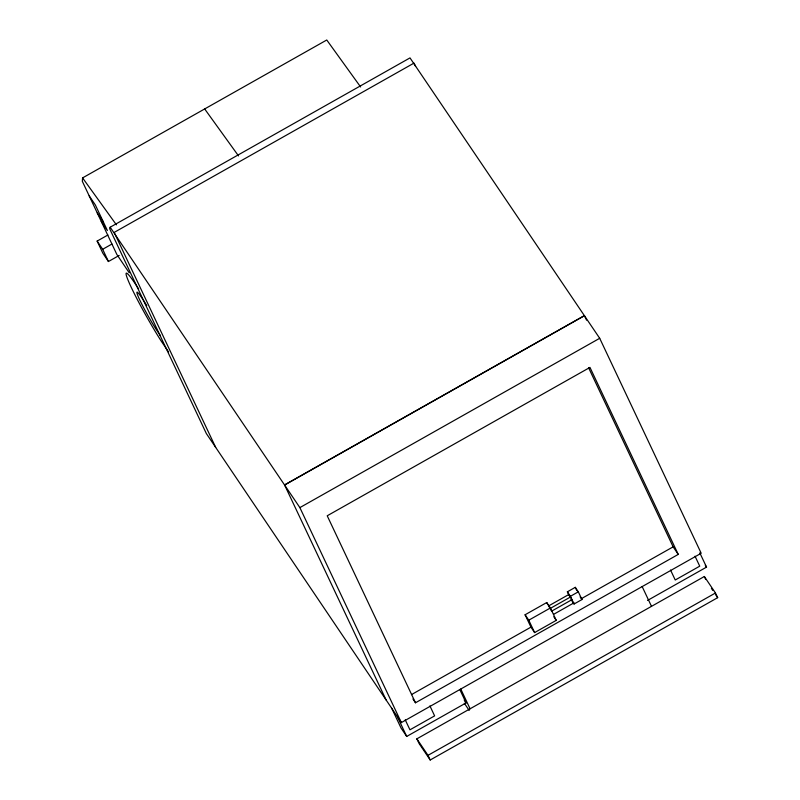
<?xml version="1.0" encoding="UTF-8"?>
<svg xmlns="http://www.w3.org/2000/svg" width="800" height="800" viewBox="0 0 800 800"><rect width="100%" height="100%" fill="white"/><g stroke="black" fill="none" stroke-linecap="round" stroke-linejoin="round"><path stroke-width="1.2" d="M360.62 86.96L326.76 40L82.57 177.9L82.33 181.33L116.86 254.47L129.18 272.73M110.17 227.22L109.64 228.54L110.2 229.9L206.36 433.57L401.36 722.58L701.19 553.26L599.7 338.29L410 57.9L110.17 227.22L299.87 507.61L401.36 722.58M119.22 255.43L108.44 261.52L102.91 253.32L97.14 241.08L107.91 235M97.14 241.08L102.67 249.28L111.94 244.04M584.4 315.61L284.56 484.92L386.12 699.99M284.63 485.02L584.46 315.7L586.56 320.15M299.87 507.61L599.7 338.29M525.1 614.76L546.74 602.54L550.41 607.97L556.26 620.36L534.62 632.58L530.95 627.14L525.1 614.76L528.77 620.19L534.62 632.58M568.93 595.12L567.37 591.81L575.29 587.34L578.32 591.83L581.97 599.55L574.05 604.02L571.02 599.53M568.92 594.45L548.63 605.91L551.61 611.16L571.9 599.7L568.92 594.45L570.22 597.22M567.37 591.81L570.4 596.3L578.32 591.83M528.77 620.19L550.41 607.97M550.31 608.39L570.59 596.94M411.47 694.61L530.95 627.14M553.66 614.32L574.07 602.79M581.59 598.55L673.14 546.85L678.24 554.41L415.5 702.78L412.95 699M391.72 708.29L401.04 728.04L406.71 736.44L466.12 702.89L459.9 689.72M647.52 600.45L706.54 567.12L699.81 552.86M416.87 738.84L704.34 576.51L715.47 593L717.67 597.67L430.2 760L419.07 743.5L416.87 738.84L428 755.34L430.2 760M428 755.34L715.47 593M204.67 108.95L238.52 155.91M82.57 177.9L116.42 224.86M160.21 335.37L156.25 329.53A26.54 2.03 60.5 0 1 137.74 295.41A26.54 2.03 60.5 0 1 146.78 305.61M168.59 351.96L161.37 341.33A48.32 3.69 60.5 0 1 128.9 282.17A48.32 3.69 60.5 0 1 138.65 288.96M705.28 565.26L706.54 567.12M711.41 588.39L712.8 590.45M715.58 594.57L717.67 597.67M580.15 596.86L581.97 599.55M553.81 616.73L556.26 620.36M464.23 700.1L466.12 702.89M464.33 703.23L469.2 710.44M89.19 195.85L95.33 204.95L107.4 230.52L101.26 221.42M97.24 212.9L103.37 221.99M695.03 556.21L699.73 566.17L675.24 580L670.54 570.04M704.34 576.51L705.66 579.3M678.24 554.41L589.96 367.41L327.22 515.78L415.5 702.78M588.58 367.73L673.14 546.85M415.6 66.43L414.02 63.09L114.19 232.41L215.68 447.38M642.17 586.59L651.5 606.35M575.29 587.34L576.85 590.65M570.4 596.3L574.05 604.02M546.74 602.54L547.81 604.79M460.76 689.03L470.09 708.79M429.92 705.91L434.62 715.88L409.95 729.81L405.24 719.85M397.38 716.68L406.71 736.44M102.67 249.28L108.44 261.52"/></g></svg>
